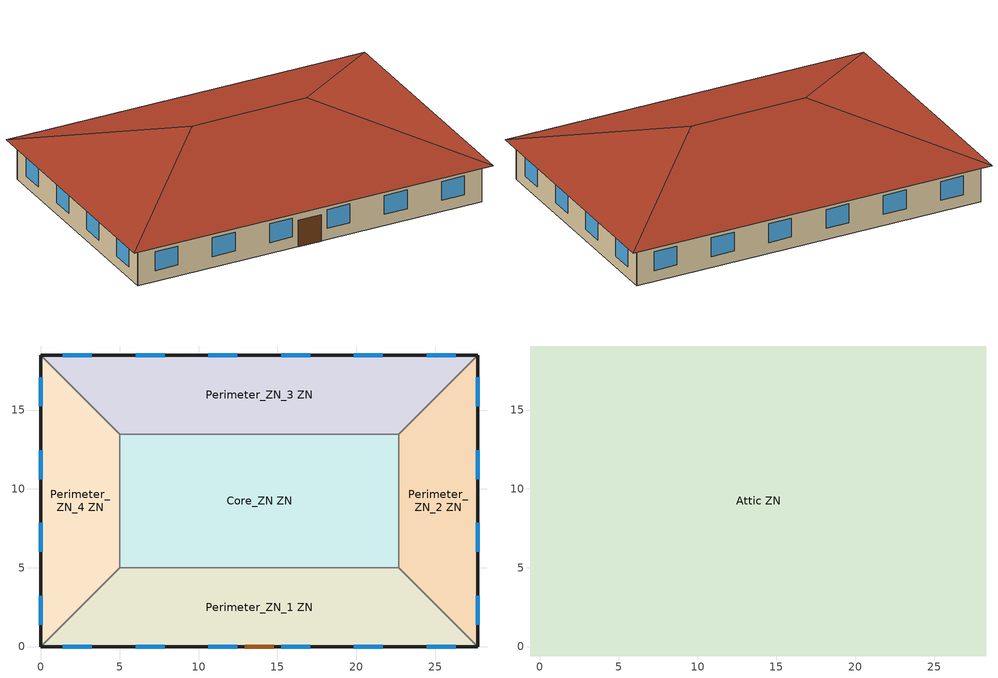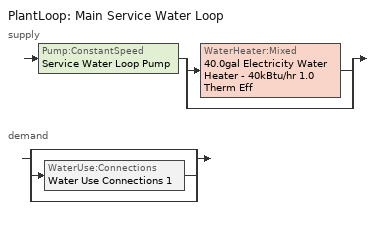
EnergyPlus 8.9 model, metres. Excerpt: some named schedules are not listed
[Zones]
Core_ZN ZN
 floor ground (Typical Insulated Carpeted 6in Slab Floor): 22.69,13.46 22.69,5 5,5 5,13.46 z0
 wall to Perimeter_ZN_2 ZN (Typical Interior Wall): 22.69,5 22.69,13.46 z0:3.05
 wall to Perimeter_ZN_3 ZN (Typical Interior Wall): 22.69,13.46 5,13.46 z0:3.05
 wall to Perimeter_ZN_1 ZN (Typical Interior Wall): 5,5 22.69,5 z0:3.05
 wall to Perimeter_ZN_4 ZN (Typical Interior Wall): 5,13.46 5,5 z0:3.05
Perimeter_ZN_1 ZN
 floor ground (Typical Insulated Carpeted 6in Slab Floor): 22.69,5 27.69,0 0,0 5,5 z0
 wall outside (Typical Insulated Exterior Mass Wall R-8.13): 0,0 27.69,0 z0:3.05
 wall to Perimeter_ZN_2 ZN (Typical Interior Wall): 27.69,0 22.69,5 z0:3.05
 wall to Perimeter_ZN_4 ZN (Typical Interior Wall): 5,5 0,0 z0:3.05
 window (U 0.57 SHGC 0.49 Dbl Blue 6mm/6mm Air): 1.39,0 3.22,0 / 6.01,0 7.84,0 / 10.62,0 12.45,0 / 15.24,0 17.07,0 / 19.85,0 21.68,0 / 24.47,0 26.3,0 z0.9:2.42
 door (Typical Insulated Metal Door R-1.43): 12.93,0 14.76,0 z0:2.13
Perimeter_ZN_2 ZN
 floor ground (Typical Insulated Carpeted 6in Slab Floor): 27.69,18.46 27.69,0 22.69,5 22.69,13.46 z0
 wall outside (Typical Insulated Exterior Mass Wall R-8.13): 27.69,0 27.69,18.46 z0:3.05
 wall to Perimeter_ZN_3 ZN (Typical Interior Wall): 27.69,18.46 22.69,13.46 z0:3.05
 window (U 0.57 SHGC 0.49 Dbl Blue 6mm/6mm Air): 27.69,1.39 27.69,3.22 / 27.69,6.01 27.69,7.84 / 27.69,10.62 27.69,12.45 / 27.69,15.24 27.69,17.07 z0.9:2.42
Perimeter_ZN_3 ZN
 floor ground (Typical Insulated Carpeted 6in Slab Floor): 27.69,18.46 22.69,13.46 5,13.46 0,18.46 z0
 wall outside (Typical Insulated Exterior Mass Wall R-8.13): 27.69,18.46 0,18.46 z0:3.05
 wall to Perimeter_ZN_4 ZN (Typical Interior Wall): 0,18.46 5,13.46 z0:3.05
 window (U 0.57 SHGC 0.49 Dbl Blue 6mm/6mm Air): 26.3,18.46 24.47,18.46 / 21.68,18.46 19.85,18.46 / 17.07,18.46 15.24,18.46 / 12.45,18.46 10.62,18.46 / 7.84,18.46 6.01,18.46 / 3.22,18.46 1.39,18.46 z0.9:2.42
Perimeter_ZN_4 ZN
 floor ground (Typical Insulated Carpeted 6in Slab Floor): 0,18.46 5,13.46 5,5 0,0 z0
 wall outside (Typical Insulated Exterior Mass Wall R-8.13): 0,18.46 0,0 z0:3.05
 window (U 0.57 SHGC 0.49 Dbl Blue 6mm/6mm Air): 0,17.07 0,15.24 / 0,12.45 0,10.62 / 0,7.84 0,6.01 / 0,3.22 0,1.39 z0.9:2.42
Attic ZN
 floor outside (Typical Insulated Exterior Mass Floor R-11.49): 28.29,19.06 28.29,-0.6 27.69,0 27.69,18.46 z3.05; 28.29,19.06 27.69,18.46 0,18.46 -0.6,19.06 z3.05; 27.69,0 28.29,-0.6 -0.6,-0.6 0,0 z3.05; -0.6,19.06 0,18.46 0,0 -0.6,-0.6 z3.05
 floor to Core_ZN ZN (Typical Interior Floor): 22.69,13.46 22.69,5 5,5 5,13.46 z3.05
 floor to Perimeter_ZN_2 ZN (Typical Interior Floor): 27.69,18.46 27.69,0 22.69,5 22.69,13.46 z3.05
 floor to Perimeter_ZN_3 ZN (Typical Interior Floor): 27.69,18.46 22.69,13.46 5,13.46 0,18.46 z3.05
 floor to Perimeter_ZN_1 ZN (Typical Interior Floor): 22.69,5 27.69,0 0,0 5,5 z3.05
 floor to Perimeter_ZN_4 ZN (Typical Interior Floor): 0,18.46 5,13.46 5,5 0,0 z3.05
 roof outside (Typical IEAD Roof R-15.87): 18.46,9.23,6.33 28.29,-0.6,3.05 28.29,19.06,3.05; 18.46,9.23,6.33 28.29,19.06,3.05 -0.6,19.06,3.05 9.23,9.23,6.33; 9.23,9.23,6.33 -0.6,-0.6,3.05 28.29,-0.6,3.05 18.46,9.23,6.33; 9.23,9.23,6.33 -0.6,19.06,3.05 -0.6,-0.6,3.05
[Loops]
PlantLoop 'Main Service Water Loop'
 supply: Pump:ConstantSpeed 'Service Water Loop Pump' > split
  | WaterHeater:Mixed '40.0gal Electricity Water Heater - 40kBtu/hr 1.0 Therm Eff'
  | bypass
 demand: split
  | bypass
  | WaterUse:Connections 'Water Use Connections 1'
  | bypass
[Building]
90.1-2004-SmallOffice-ASHRAE 169-2006-5A created: 2018-04-11 13:55:36 -0400: North Axis {deg}=0; Terrain=City; Loads Convergence Tolerance Value=0.04; Temperature Convergence Tolerance Value {deltaC}=0.2; Solar Distribution=FullInteriorAndExterior; Maximum Number of Warmup Days=25; Minimum Number of Warmup Days=6
[Site:Location]
Chicago Ohare Intl Ap: Latitude {deg}=41.98; Longitude {deg}=-87.92; Time Zone {hr}=-6; Elevation {m}=201
[Site:GroundTemperature:BuildingSurface]
19.27, 19.18, 19.29, 19.59, 19.96, 22.25, 22.94, 23.08, 23.06, 20.85, 20.16, 19.63
[Site:WaterMainsTemperature]
Calculation Method=Correlation; Annual Average Outdoor Air Temperature {C}=9.925; Maximum Difference In Monthly Average Outdoor Air Temperatures {deltaC}=28.7
[SizingPeriod:DesignDay] Day of Month=21; Dry-Bulb Temperature Range Modifier Type=DefaultMultipliers; Humidity Condition Type=Wetbulb; Barometric Pressure {Pa}=98934; Rain Indicator=No; Snow Indicator=No; Daylight Saving Time Indicator=No
Name | Month | Day Type | Maximum Dry-Bulb Temperature {C} | Daily Dry-Bulb Temperature Range {deltaC} | Wetbulb or DewPoint at Maximum Dry-Bulb {C} | Wind Speed {m/s} | Wind Direction {deg} | Solar Model Indicator | ASHRAE Clear Sky Optical Depth for Beam Irradiance (taub) | ASHRAE Clear Sky Optical Depth for Diffuse Irradiance (taud) | Sky Clearness
Chicago Ohare Intl Ap Ann Clg .4% Condns DB=>MWB | 7 | SummerDesignDay | 33.3 | 10.5 | 23.7 | 5.2 | 230 | ASHRAETau | 0.455 | 2.05
Chicago Ohare Intl Ap Ann Htg 99.6% Condns DB | 1 | WinterDesignDay | -20 | 0 | -20 | 4.9 | 270 | ASHRAEClearSky |  |  | 0
[Material] Thermal Absorptance=0.9
Name | Roughness | Thickness {m} | Conductivity {W/m-K} | Density {kg/m3} | Specific Heat {J/kg-K} | Solar Absorptance | Visible Absorptance
1/2IN Gypsum | Smooth | 0.0127 | 0.16 | 784.9 | 830 | 0.4 | 0.4
100mm Normalweight concrete floor | MediumSmooth | 0.1016 | 2.31 | 2322 | 832 | 0.7 | 0.7
1IN Stucco | Smooth | 0.0253 | 0.6918 | 1858 | 837 | 0.7 | 0.92
4 in. Normalweight Concrete Floor | MediumRough | 0.1016 | 2.31 | 2322 | 832 | 0.7 | 0.7
6 in. Normalweight Concrete Floor | MediumRough | 0.1524 | 2.31 | 2322 | 832 | 0.7 | 0.7
8IN CONCRETE HW RefBldg | Rough | 0.2032 | 1.311 | 2240 | 836.8 | 0.7 | 0.7
F08 Metal surface; Metal Roof Surface | Smooth | 0.0008 | 45.28 | 7824 | 500 | 0.7 | 0.7
G01 13mm gypsum board | Smooth | 0.0127 | 0.16 | 800 | 1090 | 0.7 | 0.5
Roof Membrane | VeryRough | 0.0095 | 0.16 | 1121.29 | 1460 | 0.77 | 0.7
Std Wood 6inch | MediumSmooth | 0.15 | 0.12 | 540 | 1210 | 0.7 | 0.7
[Material:NoMass] Thermal Absorptance=0.9; Solar Absorptance=0.7
Name | Roughness | Thermal Resistance {m2-K/W} | Visible Absorptance
CP02 CARPET PAD | VeryRough | 0.21648 | 0.8
Typical Carpet Pad | Smooth | 0.21648 | 0.8
Typical Insulation R-0.58 | Smooth | 0.101875 | 0.7
Typical Insulation R-14.76 | Smooth | 2.59864 | 0.7
Typical Insulation R-5.74 | Smooth | 1.01115 | 0.7
Typical Insulation R-8.93 | Smooth | 1.57183 | 0.7
[WindowMaterial:Gas]
AIR 6MM: Gas Type=Air; Thickness {m}=0.0063
[WindowMaterial:Glazing] Optical Data Type=SpectralAverage; Thickness {m}=0.006; Infrared Transmittance at Normal Incidence=0; Front Side Infrared Hemispherical Emissivity=0.84; Back Side Infrared Hemispherical Emissivity=0.84; Conductivity {W/m-K}=0.9; Dirt Correction Factor for Solar and Visible Transmittance=1; Solar Diffusing=No
Name | Solar Transmittance at Normal Incidence | Front Side Solar Reflectance at Normal Incidence | Back Side Solar Reflectance at Normal Incidence | Visible Transmittance at Normal Incidence | Front Side Visible Reflectance at Normal Incidence | Back Side Visible Reflectance at Normal Incidence
BLUE 6MM | 0.48 | 0.05 | 0.05 | 0.57 | 0.06 | 0.06
CLEAR 6MM | 0.775 | 0.071 | 0.071 | 0.881 | 0.08 | 0.08
[Construction]
InteriorFurnishings: Std Wood 6inch
Typical IEAD Roof R-15.87: Roof Membrane, Typical Insulation R-14.76, Metal Roof Surface
Typical Insulated Carpeted 6in Slab Floor: 6 in. Normalweight Concrete Floor, Typical Carpet Pad
Typical Insulated Exterior Mass Floor R-11.49: Typical Insulation R-8.93, 4 in. Normalweight Concrete Floor, Typical Carpet Pad
Typical Insulated Exterior Mass Wall R-8.13: 1IN Stucco, 8IN CONCRETE HW RefBldg, Typical Insulation R-5.74, 1/2IN Gypsum
Typical Insulated Metal Door R-1.43: F08 Metal surface, Typical Insulation R-0.58
Typical Interior Floor: 100mm Normalweight concrete floor, CP02 CARPET PAD
Typical Interior Wall: G01 13mm gypsum board, G01 13mm gypsum board
U 0.57 SHGC 0.49 Dbl Blue 6mm/6mm Air: BLUE 6MM, AIR 6MM, CLEAR 6MM
[Zone]
Name | Part of Total Floor Area
Attic ZN | No
Core_ZN ZN; Perimeter_ZN_1 ZN; Perimeter_ZN_2 ZN; Perimeter_ZN_3 ZN; Perimeter_ZN_4 ZN | Yes
[InternalMass] Construction=InteriorFurnishings
Name | Zone | Surface Area {m2}
Core_ZN Mass | Core_ZN ZN | 299.3148
Perimeter_ZN_1 Mass | Perimeter_ZN_1 ZN | 226.9
Perimeter_ZN_2 Mass | Perimeter_ZN_2 ZN | 134.6
Perimeter_ZN_3 Mass | Perimeter_ZN_3 ZN | 226.9
Perimeter_ZN_4 Mass | Perimeter_ZN_4 ZN | 134.6
[ZoneControl:Thermostat] Control Object Type 1=ThermostatSetpoint:DualSetpoint
Name | Zone or ZoneList | Control Type Schedule | Control Name 1
Core_ZN ZN Thermostat | Core_ZN ZN | Core_ZN ZN Thermostat Schedule | Office WholeBuilding - Sm Office Thermostat 5
Perimeter_ZN_1 ZN Thermostat | Perimeter_ZN_1 ZN | Perimeter_ZN_1 ZN Thermostat Schedule | Office WholeBuilding - Sm Office Thermostat 1
Perimeter_ZN_2 ZN Thermostat | Perimeter_ZN_2 ZN | Perimeter_ZN_2 ZN Thermostat Schedule | Office WholeBuilding - Sm Office Thermostat 2
Perimeter_ZN_3 ZN Thermostat | Perimeter_ZN_3 ZN | Perimeter_ZN_3 ZN Thermostat Schedule | Office WholeBuilding - Sm Office Thermostat 3
Perimeter_ZN_4 ZN Thermostat | Perimeter_ZN_4 ZN | Perimeter_ZN_4 ZN Thermostat Schedule | Office WholeBuilding - Sm Office Thermostat 4
[ThermostatSetpoint:DualSetpoint] Heating Setpoint Temperature Schedule=OfficeSmall HTGSETP_SCH_NO_OPTIMUM; Cooling Setpoint Temperature Schedule=OfficeSmall CLGSETP_SCH_NO_OPTIMUM
Office WholeBuilding - Sm Office Thermostat 5; Office WholeBuilding - Sm Office Thermostat 1; Office WholeBuilding - Sm Office Thermostat 2; Office WholeBuilding - Sm Office Thermostat 3; Office WholeBuilding - Sm Office Thermostat 4
[ZoneHVAC:PackagedTerminalHeatPump] Availability Schedule=Always On Discrete hvac_library; Cooling Supply Air Flow Rate {m3/s}=Autosize; Heating Supply Air Flow Rate {m3/s}=Autosize; No Load Supply Air Flow Rate {m3/s}=Autosize; Cooling Outdoor Air Flow Rate {m3/s}=Autosize; Heating Outdoor Air Flow Rate {m3/s}=Autosize; No Load Outdoor Air Flow Rate {m3/s}=Autosize; Heating Convergence Tolerance=0.001; Cooling Convergence Tolerance=0.001; Maximum Supply Air Temperature from Supplemental Heater {C}=Autosize; Maximum Outdoor Dry-Bulb Temperature for Supplemental Heater Operation {C}=21; Fan Placement=DrawThrough
Name | Supply Air Fan | Heating Coil | Cooling Coil | Supplemental Heating Coil
Zone1PTHP | Zone1PTHPFan | Zone1PTHPDXHeatCoil | Zone1PTHPDXCoolCoil | Zone1PTHPElecHtgBackupCoil
Zone2PTHP | Zone1PTHPFan 3 | Zone2PTHPDXHeatCoil | Zone2PTHPDXCoolCoil | Zone2PTHPElecHtgBackupCoil
Zone3PTHP | Zone3PTHPFan | Zone3PTHPDXHeatCoil | Zone3PTHPDXCoolCoil | Zone3PTHPElecHtgBackupCoil
Zone4PTHP | Zone4PTHPFan | Zone4PTHPDXHeatCoil | Zone4PTHPDXCoolCoil | Zone4PTHPElecHtgBackupCoil
Zone5PTHP | Zone5PTHPFan | Zone5PTHPDXHeatCoil | Zone5PTHPDXCoolCoil | Zone5PTHPElecHtgBackupCoil
[Fan:ConstantVolume] Availability Schedule=Always On Discrete hvac_library; Fan Total Efficiency=0.7; Pressure Rise {Pa}=250; Maximum Flow Rate {m3/s}=AutoSize; Motor Efficiency=0.9; Motor In Airstream Fraction=1
Zone1PTHPFan; Zone1PTHPFan 3; Zone3PTHPFan; Zone4PTHPFan; Zone5PTHPFan
[Coil:Heating:DX:SingleSpeed] Availability Schedule=Always On Discrete hvac_library; Gross Rated Heating Capacity {W}=Autosize; Gross Rated Heating COP {W/W}=5; Rated Air Flow Rate {m3/s}=Autosize; Rated Supply Fan Power Per Volume Flow Rate {W/(m3/s)}=773.3; Heating Capacity Function of Temperature Curve=OS:Curve:Biquadratic 11; Heating Capacity Function of Flow Fraction Curve=OS:Curve:Quadratic 14; Energy Input Ratio Function of Temperature Curve=OS:Curve:Biquadratic 12; Energy Input Ratio Function of Flow Fraction Curve=OS:Curve:Quadratic 15; Part Load Fraction Correlation Curve=OS:Curve:Quadratic 16; Minimum Outdoor Dry-Bulb Temperature for Compressor Operation {C}=-8; Maximum Outdoor Dry-Bulb Temperature for Defrost Operation {C}=5; Crankcase Heater Capacity {W}=0; Maximum Outdoor Dry-Bulb Temperature for Crankcase Heater Operation {C}=10; Defrost Strategy=Resistive; Defrost Control=Timed; Defrost Time Period Fraction=0.166667; Resistive Defrost Heater Capacity {W}=2000
Zone1PTHPDXHeatCoil; Zone2PTHPDXHeatCoil; Zone3PTHPDXHeatCoil; Zone4PTHPDXHeatCoil; Zone5PTHPDXHeatCoil
[Coil:Cooling:DX:SingleSpeed] Availability Schedule=Always On Discrete hvac_library; Gross Rated Total Cooling Capacity {W}=Autosize; Gross Rated Sensible Heat Ratio=Autosize; Gross Rated Cooling COP {W/W}=3; Rated Air Flow Rate {m3/s}=Autosize; Rated Evaporator Fan Power Per Volume Flow Rate {W/(m3/s)}=773.3; Total Cooling Capacity Function of Temperature Curve=OS:Curve:Biquadratic 9; Total Cooling Capacity Function of Flow Fraction Curve=OS:Curve:Quadratic 11; Energy Input Ratio Function of Temperature Curve=OS:Curve:Biquadratic 10; Energy Input Ratio Function of Flow Fraction Curve=OS:Curve:Quadratic 12; Part Load Fraction Correlation Curve=OS:Curve:Quadratic 13; Condenser Type=AirCooled; Evaporative Condenser Effectiveness=0; Evaporative Condenser Air Flow Rate {m3/s}=Autosize; Evaporative Condenser Pump Rated Power Consumption {W}=Autosize; Crankcase Heater Capacity {W}=0; Maximum Outdoor Dry-Bulb Temperature for Crankcase Heater Operation {C}=0; Basin Heater Capacity {W/K}=0; Basin Heater Setpoint Temperature {C}=10
Zone1PTHPDXCoolCoil; Zone2PTHPDXCoolCoil; Zone3PTHPDXCoolCoil; Zone4PTHPDXCoolCoil; Zone5PTHPDXCoolCoil
[Coil:Heating:Electric] Availability Schedule=Always On Discrete hvac_library; Efficiency=1; Nominal Capacity {W}=0
Zone1PTHPElecHtgBackupCoil; Zone2PTHPElecHtgBackupCoil; Zone3PTHPElecHtgBackupCoil; Zone4PTHPElecHtgBackupCoil; Zone5PTHPElecHtgBackupCoil
[ZoneHVAC:TerminalUnit:VariableRefrigerantFlow] Terminal Unit Availability Schedule=Always On Discrete hvac_library; Cooling Supply Air Flow Rate {m3/s}=Autosize; No Cooling Supply Air Flow Rate {m3/s}=Autosize; Heating Supply Air Flow Rate {m3/s}=Autosize; No Heating Supply Air Flow Rate {m3/s}=Autosize; Cooling Outdoor Air Flow Rate {m3/s}=Autosize; Heating Outdoor Air Flow Rate {m3/s}=Autosize; No Load Outdoor Air Flow Rate {m3/s}=Autosize; Supply Air Fan Operating Mode Schedule=Always On Discrete hvac_library; Supply Air Fan Placement=DrawThrough; Zone Terminal Unit On Parasitic Electric Energy Use {W}=30; Zone Terminal Unit Off Parasitic Electric Energy Use {W}=20; Rated Total Heating Capacity Sizing Ratio {W/W}=1
Name | Supply Air Fan Object | Outside Air Mixer Object | Cooling Coil Object | Heating Coil Object
VRF Zone Terminal | VRF Zone Terminal Fan | VRF Zone Terminal OA Mixer | VRF Zone Terminal Cooling Coil | VRF Zone Terminal Heating Coil
VRF Zone Terminal 1 | VRF Zone Terminal Fan 1 | VRF Zone Terminal 1 OA Mixer | VRF Zone Terminal Cooling Coil 1 | VRF Zone Terminal Heating Coil 1
VRF Zone Terminal 2 | VRF Zone Terminal Fan 2 | VRF Zone Terminal 2 OA Mixer | VRF Zone Terminal Cooling Coil 2 | VRF Zone Terminal Heating Coil 2
VRF Zone Terminal 3 | VRF Zone Terminal Fan 3 | VRF Zone Terminal 3 OA Mixer | VRF Zone Terminal Cooling Coil 3 | VRF Zone Terminal Heating Coil 3
VRF Zone Terminal 4 | VRF Zone Terminal Fan 4 | VRF Zone Terminal 4 OA Mixer | VRF Zone Terminal Cooling Coil 4 | VRF Zone Terminal Heating Coil 4
[Coil:Cooling:DX:VariableRefrigerantFlow] Availability Schedule=Always On Discrete hvac_library; Gross Rated Total Cooling Capacity {W}=Autosize; Gross Rated Sensible Heat Ratio=Autosize; Rated Air Flow Rate {m3/s}=Autosize; Cooling Capacity Ratio Modifier Function of Temperature Curve=VRFTUCoolCapFT; Cooling Capacity Modifier Curve Function of Flow Fraction=VRFACCoolCapFFF
VRF Zone Terminal Cooling Coil; VRF Zone Terminal Cooling Coil 1; VRF Zone Terminal Cooling Coil 2; VRF Zone Terminal Cooling Coil 3; VRF Zone Terminal Cooling Coil 4
[Coil:Heating:DX:VariableRefrigerantFlow] Availability Schedule=Always On Discrete hvac_library; Gross Rated Heating Capacity {W}=Autosize; Rated Air Flow Rate {m3/s}=Autosize; Heating Capacity Ratio Modifier Function of Temperature Curve=Coil Heating DX Variable Refrigerant Flow 1 VRFTUHeatCAPFT; Heating Capacity Modifier Function of Flow Fraction Curve=Coil Heating DX Variable Refrigerant Flow 1 VRFACCoolCapFFF
VRF Zone Terminal Heating Coil; VRF Zone Terminal Heating Coil 1; VRF Zone Terminal Heating Coil 2; VRF Zone Terminal Heating Coil 3; VRF Zone Terminal Heating Coil 4
[Fan:OnOff] Availability Schedule=Always On Discrete hvac_library; Fan Total Efficiency=0.6; Pressure Rise {Pa}=300; Maximum Flow Rate {m3/s}=Autosize; Motor Efficiency=0.8; Motor In Airstream Fraction=1; Fan Power Ratio Function of Speed Ratio Curve=Fan On Off Power Curve 19; Fan Efficiency Ratio Function of Speed Ratio Curve=Fan On Off Efficiency Curve 6
VRF Zone Terminal Fan; VRF Zone Terminal Fan 1; VRF Zone Terminal Fan 2; VRF Zone Terminal Fan 3; VRF Zone Terminal Fan 4
[Zone equipment]
Core_ZN ZN: Zone1PTHP, VRF Zone Terminal
Perimeter_ZN_1 ZN: Zone2PTHP, VRF Zone Terminal 1
Perimeter_ZN_2 ZN: Zone3PTHP, VRF Zone Terminal 2
Perimeter_ZN_3 ZN: Zone4PTHP, VRF Zone Terminal 3
Perimeter_ZN_4 ZN: Zone5PTHP, VRF Zone Terminal 4
[Sizing:Zone] Zone Cooling Design Supply Air Temperature Input Method=SupplyAirTemperature; Zone Cooling Design Supply Air Temperature {C}=12.8; Zone Cooling Design Supply Air Temperature Difference {deltaC}=11.11; Zone Heating Design Supply Air Temperature Input Method=SupplyAirTemperature; Zone Heating Design Supply Air Temperature {C}=40; Zone Heating Design Supply Air Temperature Difference {deltaC}=11.11; Zone Cooling Design Supply Air Humidity Ratio {kgWater/kgDryAir}=0.0085; Zone Heating Design Supply Air Humidity Ratio {kgWater/kgDryAir}=0.008; Design Specification Outdoor Air Object=Office WholeBuilding - Sm Office Ventilation; Cooling Design Air Flow Method=DesignDay; Cooling Design Air Flow Rate {m3/s}=0; Cooling Minimum Air Flow per Zone Floor Area {m3/s-m2}=0.000762; Cooling Minimum Air Flow {m3/s}=0; Cooling Minimum Air Flow Fraction=0; Heating Design Air Flow Method=DesignDay; Heating Design Air Flow Rate {m3/s}=0; Heating Maximum Air Flow per Zone Floor Area {m3/s-m2}=0.002032; Heating Maximum Air Flow {m3/s}=0.141576; Heating Maximum Air Flow Fraction=0.3; Account for Dedicated Outdoor Air System=No
Name | Design Specification Zone Air Distribution Object
Core_ZN ZN | Core_ZN ZN Design Spec Zone Air Dist
Perimeter_ZN_1 ZN | Perimeter_ZN_1 ZN Design Spec Zone Air Dist
Perimeter_ZN_2 ZN | Perimeter_ZN_2 ZN Design Spec Zone Air Dist
Perimeter_ZN_3 ZN | Perimeter_ZN_3 ZN Design Spec Zone Air Dist
Perimeter_ZN_4 ZN | Perimeter_ZN_4 ZN Design Spec Zone Air Dist
[DesignSpecification:ZoneAirDistribution] Zone Air Distribution Effectiveness in Cooling Mode=1; Zone Air Distribution Effectiveness in Heating Mode=1
Core_ZN ZN Design Spec Zone Air Dist; Perimeter_ZN_1 ZN Design Spec Zone Air Dist; Perimeter_ZN_2 ZN Design Spec Zone Air Dist; Perimeter_ZN_3 ZN Design Spec Zone Air Dist; Perimeter_ZN_4 ZN Design Spec Zone Air Dist
[DesignSpecification:OutdoorAir]
Office WholeBuilding - Sm Office Ventilation: Outdoor Air Method=Sum; Outdoor Air Flow per Person {m3/s-person}=0; Outdoor Air Flow per Zone Floor Area {m3/s-m2}=0.000508; Outdoor Air Flow per Zone {m3/s}=0; Outdoor Air Flow Air Changes per Hour {1/hr}=0
[ZoneInfiltration:DesignFlowRate] Schedule=OfficeSmall INFIL_QUARTER_ON_SCH; Design Flow Rate Calculation Method=Flow/ExteriorArea; Flow per Exterior Surface Area {m3/s-m2}=0.00102523; Constant Term Coefficient=0; Temperature Term Coefficient=0; Velocity Term Coefficient=0.224; Velocity Squared Term Coefficient=0
Name | Zone or ZoneList
Perimeter_ZN_1 Infiltration | Perimeter_ZN_1 ZN
Perimeter_ZN_2 Infiltration | Perimeter_ZN_2 ZN
Perimeter_ZN_3 Infiltration | Perimeter_ZN_3 ZN
Perimeter_ZN_4 Infiltration | Perimeter_ZN_4 ZN
[AirConditioner:VariableRefrigerantFlow]
Heat Pump=VRF System; Availability Schedule=Always On Discrete hvac_library; Gross Rated Total Cooling Capacity {W}=Autosize; Gross Rated Cooling COP {W/W}=3.3; Minimum Outdoor Temperature in Cooling Mode {C}=-5; Maximum Outdoor Temperature in Cooling Mode {C}=43; Cooling Capacity Ratio Modifier Function of Low Temperature Curve=VRF System VRFCoolCapFT 1; Cooling Capacity Ratio Boundary Curve=VRF System VRFCoolCapFTBoundary 1; Cooling Capacity Ratio Modifier Function of High Temperature Curve=VRF System VRFCoolCapFTHi 1; Cooling Energy Input Ratio Modifier Function of Low Temperature Curve=VRF System VRFCoolEIRFT 1; Cooling Energy Input Ratio Boundary Curve=VRF System VRFCoolEIRFTBoundary 1; Cooling Energy Input Ratio Modifier Function of High Temperature Curve=VRF System VRFCoolEIRFTHi 1; Cooling Energy Input Ratio Modifier Function of Low Part-Load Ratio Curve=VRF System CoolingEIRLowPLR 1; Cooling Energy Input Ratio Modifier Function of High Part-Load Ratio Curve=VRF System CoolingEIRHiPLR 1; Cooling Combination Ratio Correction Factor Curve=VRF System CoolingCombRatio 1; Cooling Part-Load Fraction Correlation Curve=VRF System VRFCPLFFPLR 1; Gross Rated Heating Capacity {W}=Autosize; Rated Heating Capacity Sizing Ratio {W/W}=1; Gross Rated Heating COP {W/W}=3.5; Minimum Outdoor Temperature in Heating Mode {C}=-20; Maximum Outdoor Temperature in Heating Mode {C}=30; Heating Capacity Ratio Modifier Function of Low Temperature Curve=VRF System VRFHeatCapFT 1; Heating Capacity Ratio Boundary Curve=VRF System VRFHeatCapFTBoundary 1; Heating Capacity Ratio Modifier Function of High Temperature Curve=VRF System VRFHeatCapFTHi 1; Heating Energy Input Ratio Modifier Function of Low Temperature Curve=VRF System VRFHeatEIRFT 1; Heating Energy Input Ratio Boundary Curve=VRF System VRFHeatEIRFTBoundary 1; Heating Energy Input Ratio Modifier Function of High Temperature Curve=VRF System VRFHeatEIRFTHi 1; Heating Performance Curve Outdoor Temperature Type=WetBulbTemperature; Heating Energy Input Ratio Modifier Function of Low Part-Load Ratio Curve=VRF System HeatingEIRLowPLR 1; Heating Energy Input Ratio Modifier Function of High Part-Load Ratio Curve=VRF System HeatingEIRHiPLR 1; Heating Combination Ratio Correction Factor Curve=VRF System HeatingCombRatio 1; Heating Part-Load Fraction Correlation Curve=VRF System VRFCPLFFPLR 2; Minimum Heat Pump Part-Load Ratio=0.25; Master Thermostat Priority Control Type=LoadPriority; Zone Terminal Unit List=VRF System Terminal List; Heat Pump Waste Heat Recovery=No; Equivalent Piping Length used for Piping Correction Factor in Cooling Mode {m}=30; Vertical Height used for Piping Correction Factor {m}=10; Piping Correction Factor for Length in Cooling Mode Curve=VRF System CoolingLengthCorrectionFactor 1; Piping Correction Factor for Height in Cooling Mode Coefficient {1/m}=-0.000386; Equivalent Piping Length used for Piping Correction Factor in Heating Mode {m}=30; Piping Correction Factor for Length in Heating Mode Curve=VRF System HeatingLengthCorrectionFactor 1; Piping Correction Factor for Height in Heating Mode Coefficient {1/m}=0; Crankcase Heater Power per Compressor {W}=15; Number of Compressors=3; Ratio of Compressor Size to Total Compressor Capacity {W/W}=0.33; Maximum Outdoor Dry-Bulb Temperature for Crankcase Heater {C}=7; Defrost Strategy=Resistive; Defrost Control=Timed; Defrost Time Period Fraction=0.058333; Resistive Defrost Heater Capacity {W}=1e-007; Maximum Outdoor Dry-bulb Temperature for Defrost Operation {C}=7; Condenser Type=AirCooled; Water Condenser Volume Flow Rate {m3/s}=Autosize; Evaporative Condenser Effectiveness=0.9; Evaporative Condenser Air Flow Rate {m3/s}=Autosize; Evaporative Condenser Pump Rated Power Consumption {W}=Autosize; Basin Heater Capacity {W/K}=0; Basin Heater Setpoint Temperature {C}=2; Fuel Type=Electricity; Minimum Outdoor Temperature in Heat Recovery Mode {C}=0; Maximum Outdoor Temperature in Heat Recovery Mode {C}=20; Heat Recovery Cooling Capacity Modifier Curve=VRF System Heat Recovery Cooling Cap Modifier 1; Initial Heat Recovery Cooling Capacity Fraction {W/W}=0.5; Heat Recovery Cooling Capacity Time Constant {hr}=0.083; Heat Recovery Cooling Energy Modifier Curve=VRF System Heat Recovery Cooling Energy Modifier 1; Initial Heat Recovery Cooling Energy Fraction {W/W}=1; Heat Recovery Cooling Energy Time Constant {hr}=0; Heat Recovery Heating Capacity Modifier Curve=VRF System Heat Recovery Heating Cap Modifier 1; Initial Heat Recovery Heating Capacity Fraction {W/W}=0.5; Heat Recovery Heating Capacity Time Constant {hr}=0.083; Heat Recovery Heating Energy Modifier Curve=VRF System Heat Recovery Heating Energy Modifier 1; Initial Heat Recovery Heating Energy Fraction {W/W}=0.5; Heat Recovery Heating Energy Time Constant {hr}=0
[ZoneTerminalUnitList]
VRF System Terminal List: Zone Terminal Unit Name 1=VRF Zone Terminal; Zone Terminal Unit Name 2=VRF Zone Terminal 1; Zone Terminal Unit Name 3=VRF Zone Terminal 2; Zone Terminal Unit Name 4=VRF Zone Terminal 3; Zone Terminal Unit Name 5=VRF Zone Terminal 4
[PlantLoop]
Main Service Water Loop: Fluid Type=Water; Plant Equipment Operation Scheme=Main Service Water Loop Operation Schemes; Maximum Loop Temperature {C}=60; Minimum Loop Temperature {C}=10; Maximum Loop Flow Rate {m3/s}=Autosize; Minimum Loop Flow Rate {m3/s}=0; Plant Loop Volume {m3}=Autocalculate; Load Distribution Scheme=Optimal; Plant Loop Demand Calculation Scheme=SingleSetpoint
[Sizing:Plant]
Main Service Water Loop: Loop Type=Heating; Design Loop Exit Temperature {C}=60; Loop Design Temperature Difference {deltaC}=5; Sizing Option=NonCoincident; Zone Timesteps in Averaging Window=1; Coincident Sizing Factor Mode=None
[Pump:ConstantSpeed]
Service Water Loop Pump: Design Flow Rate {m3/s}=Autosize; Design Pump Head {Pa}=0.001; Design Power Consumption {W}=Autosize; Motor Efficiency=0.825; Fraction of Motor Inefficiencies to Fluid Stream=0; Pump Control Type=Intermittent; Design Power Sizing Method=PowerPerFlowPerPressure; Design Electric Power per Unit Flow Rate {W/(m3/s)}=348701.1; Design Shaft Power per Unit Flow Rate per Unit Head=1.28205
[WaterHeater:Mixed]
40.0gal Electricity Water Heater - 40kBtu/hr 1.0 Therm Eff: Tank Volume {m3}=0.151416; Setpoint Temperature Schedule=Service Water Loop Temp - 140F; Deadband Temperature Difference {deltaC}=2; Maximum Temperature Limit {C}=82.2222; Heater Control Type=Cycle; Heater Maximum Capacity {W}=11722.8; Heater Ignition Minimum Flow Rate {m3/s}=0; Heater Ignition Delay {s}=0; Heater Fuel Type=Electricity; Heater Thermal Efficiency=1; Off Cycle Parasitic Fuel Consumption Rate {W}=570.999; Off Cycle Parasitic Fuel Type=Electricity; Off Cycle Parasitic Heat Fraction to Tank=0.8; On Cycle Parasitic Fuel Consumption Rate {W}=570.999; On Cycle Parasitic Fuel Type=Electricity; On Cycle Parasitic Heat Fraction to Tank=0; Ambient Temperature Indicator=Schedule; Ambient Temperature Schedule=Water Heater Ambient Temp Schedule - 70F; Off Cycle Loss Coefficient to Ambient Temperature {W/K}=1.87331; Off Cycle Loss Fraction to Zone=1; On Cycle Loss Coefficient to Ambient Temperature {W/K}=1.87331; On Cycle Loss Fraction to Zone=1; Use Side Effectiveness=1; Source Side Effectiveness=1; Use Side Design Flow Rate {m3/s}=Autosize; Source Side Design Flow Rate {m3/s}=Autosize; Indirect Water Heating Recovery Time {hr}=1.5; Source Side Flow Control Mode=IndirectHeatPrimarySetpoint
[SetpointManager:Scheduled]
Service hot water setpoint manager: Control Variable=Temperature; Schedule=Service Water Loop Temp - 140F
[WaterUse:Connections]
Water Use Connections 1: Water Use Equipment Name 1=Main Service Water Use 0.06gal/min
[WaterUse:Equipment]
Main Service Water Use 0.06gal/min: Peak Flow Rate {m3/s}=4.03777e-06; Flow Rate Fraction Schedule=OfficeSmall BLDG_SWH_SCH; Target Temperature Schedule=Mixed Water At Faucet Temp - 120F; Sensible Fraction Schedule=Fraction Sensible - 0.2; Latent Fraction Schedule=Fraction Latent - 0.05
[PlantEquipmentOperationSchemes]
Main Service Water Loop Operation Schemes: Control Scheme Object Type 1=PlantEquipmentOperation:HeatingLoad; Control Scheme Name 1=Main Service Water Loop Heating Operation Scheme; Control Scheme Schedule Name 1=Always On Discrete
[PlantEquipmentOperation:HeatingLoad]
Main Service Water Loop Heating Operation Scheme: Load Range Lower Limit 1 {W}=0; Load Range Upper Limit 1 {W}=1000000000; Range Equipment List Name 1=Main Service Water Loop Heating Equipment List
[PlantEquipmentList]
Main Service Water Loop Heating Equipment List: WaterHeater:Mixed, 40.0gal Electricity Water Heater - 40kBtu/hr 1.0 Therm Eff
[Exterior:Lights]
NonDimming Exterior Lights Def: Schedule=OfficeSmall Exterior_Lgt_ALWAYS_ON; Design Level {W}=1634; Control Option=AstronomicalClock
[EnergyManagementSystem:GlobalVariable]
CurveInput2_1
CurveInput2_2
CurveInput2_3
CurveInput2_4
CurveInput2_5
vrf_status_cooling_1
vrf_status_heating_1
vrf_status_off_1
[EnergyManagementSystem:Sensor]
Name | Output:Variable or Output:Meter Index Key | Output:Variable or Output:Meter
ActualCurve1; ActualCurve2; ActualCurve3; ActualCurve4; ActualCurve5 | OS:Curve:Biquadratic 9 | Performance Curve Output Value
CoilInletDBT1 | Zone1PTHP Mixed Air Node | System Node Temperature
CoilInletDBT2 | Zone4PTHP Mixed Air Node | System Node Temperature
CoilInletDBT3 | Zone2PTHP Mixed Air Node | System Node Temperature
CoilInletDBT4 | Zone5PTHP Mixed Air Node | System Node Temperature
CoilInletDBT5 | Zone3PTHP Mixed Air Node | System Node Temperature
CoilInletW1 | Zone1PTHP Mixed Air Node | System Node Humidity Ratio
CoilInletW2 | Zone4PTHP Mixed Air Node | System Node Humidity Ratio
CoilInletW3 | Zone2PTHP Mixed Air Node | System Node Humidity Ratio
CoilInletW4 | Zone5PTHP Mixed Air Node | System Node Humidity Ratio
CoilInletW5 | Zone3PTHP Mixed Air Node | System Node Humidity Ratio
CoilInletWBT1 | Zone1PTHP Mixed Air Node | System Node Wetbulb Temperature
CoilInletWBT2 | Zone4PTHP Mixed Air Node | System Node Wetbulb Temperature
CoilInletWBT3 | Zone2PTHP Mixed Air Node | System Node Wetbulb Temperature
CoilInletWBT4 | Zone5PTHP Mixed Air Node | System Node Wetbulb Temperature
CoilInletWBT5 | Zone3PTHP Mixed Air Node | System Node Wetbulb Temperature
OAT1 | Zone1PTHP OA Node | System Node Temperature
OAT2 | Zone4PTHP OA Node | System Node Temperature
OAT3 | Zone2PTHP OA Node | System Node Temperature
OAT4 | Zone5PTHP OA Node | System Node Temperature
OAT5 | Zone3PTHP OA Node | System Node Temperature
Pressure1 | Zone1PTHP OA Node | System Node Pressure
Pressure2 | Zone4PTHP OA Node | System Node Pressure
Pressure3 | Zone2PTHP OA Node | System Node Pressure
Pressure4 | Zone5PTHP OA Node | System Node Pressure
Pressure5 | Zone3PTHP OA Node | System Node Pressure
[EnergyManagementSystem:Actuator]
Name | Actuated Component Unique | Actuated Component Type | Actuated Component Control Type
CurveOverwrite1; CurveOverwrite2; CurveOverwrite3; CurveOverwrite4; CurveOverwrite5 | OS:Curve:Biquadratic 9 | Curve | Curve Result
VRF_Actuator_OnOff1 | VRF System | Variable Refrigerant Flow Heat Pump | Operating Mode
VRF_Zone_Terminal_1_VRF1 | VRF Zone Terminal 1 | Variable Refrigerant Flow Terminal Unit | Part Load Ratio
VRF_Zone_Terminal_2_VRF1 | VRF Zone Terminal 2 | Variable Refrigerant Flow Terminal Unit | Part Load Ratio
VRF_Zone_Terminal_3_VRF1 | VRF Zone Terminal 3 | Variable Refrigerant Flow Terminal Unit | Part Load Ratio
VRF_Zone_Terminal_4_VRF1 | VRF Zone Terminal 4 | Variable Refrigerant Flow Terminal Unit | Part Load Ratio
VRF_Zone_Terminal_VRF1 | VRF Zone Terminal | Variable Refrigerant Flow Terminal Unit | Part Load Ratio
[EnergyManagementSystem:Program]
CurveOverwriteMGR: SET TTmp_1 = CoilInletDBT1; SET WTmp_1 = CoilInletW1; SET PTmp_1 = Pressure1; SET MyWB_1 = @TwbFnTdbWPb TTmp_1 WTmp_1 PTmp_1; SET IVOnea_1 = MyWB_1; SET IVTwo_1 = OAT1; SET IVThree_1 = IVOnea_1*IVTwo_1; SET C1_1 = 0.42415; SET C2_1 = 0.04426; SET C3_1 = -0.00042; SET C4_1 = 0.00333; SET C5_1 = -8.0e-05; SET C6_1 = -0.00021; SET C1_a1 = 0.942567793; SET C2_a1 = -0.009543347; SET C3_a1 = 0.00068377; SET C4_a1 = -0.011042676; SET C5_a1 = 5.249e-06; SET C6_a1 = -9.72e-06; SET LeftCurveInput_1=C1_1+(C2_1*IVOnea_1)+(C3_1*IVOnea_1*IVonea_1); SET RightCurveInput_1=(C4_1*IVTwo_1)+(C5_1*IVTwo_1*IVTwo_1)+(C6_1*IVThree_1); SET CurveInput_1 = LeftCurveInput_1 + RightCurveInput_1; SET #CurveInput2_1=CurveInput_1; IF OAT1>31; SET LeftCurveInput_1=C1_a1+(C2_a1*IVOnea_1)+(C3_a1*IVOnea_1*IVonea_1); SET RightCurveInput_1=(C4_a1*IVTwo_1)+(C5_a1*IVTwo_1*IVTwo_1)+(C6_a1*IVThree_1); SET CurveInput_1=LeftCurveInput_1 + RightCurveInput_1; ENDIF; SET CurveOverwrite1 = CurveInput_1; SET TTmp_2 = CoilInletDBT2; SET WTmp_2 = CoilInletW2; SET PTmp_2 = Pressure2; SET MyWB_2 = @TwbFnTdbWPb TTmp_2 WTmp_2 PTmp_2; SET IVOnea_2 = MyWB_2; SET IVTwo_2 = OAT2; SET IVThree_2 = IVOnea_2*IVTwo_2; SET C1_2 = 0.42415; SET C2_2 = 0.04426; SET C3_2 = -0.00042; SET C4_2 = 0.00333; SET C5_2 = -8.0e-05; SET C6_2 = -0.00021; SET C1_a2 = 0.942567793; SET C2_a2 = -0.009543347; SET C3_a2 = 0.00068377; SET C4_a2 = -0.011042676; SET C5_a2 = 5.249e-06; SET C6_a2 = -9.72e-06; SET LeftCurveInput_2=C1_2+(C2_2*IVOnea_2)+(C3_2*IVOnea_2*IVonea_2); SET RightCurveInput_2=(C4_2*IVTwo_2)+(C5_2*IVTwo_2*IVTwo_2)+(C6_2*IVThree_2); SET CurveInput_2 = LeftCurveInput_2 + RightCurveInput_2; SET #CurveInput2_2=CurveInput_2; IF OAT2>31; SET LeftCurveInput_2=C1_a2+(C2_a2*IVOnea_2)+(C3_a2*IVOnea_2*IVonea_2); SET RightCurveInput_2=(C4_a2*IVTwo_2)+(C5_a2*IVTwo_2*IVTwo_2)+(C6_a2*IVThree_2); SET CurveInput_2=LeftCurveInput_2 + RightCurveInput_2; ENDIF; SET CurveOverwrite2 = CurveInput_2; SET TTmp_3 = CoilInletDBT3; SET WTmp_3 = CoilInletW3; SET PTmp_3 = Pressure3; SET MyWB_3 = @TwbFnTdbWPb TTmp_3 WTmp_3 PTmp_3; SET IVOnea_3 = MyWB_3; SET IVTwo_3 = OAT3; SET IVThree_3 = IVOnea_3*IVTwo_3; SET C1_3 = 0.42415; SET C2_3 = 0.04426; SET C3_3 = -0.00042; SET C4_3 = 0.00333; SET C5_3 = -8.0e-05; SET C6_3 = -0.00021; SET C1_a3 = 0.942567793; SET C2_a3 = -0.009543347; SET C3_a3 = 0.00068377; SET C4_a3 = -0.011042676; SET C5_a3 = 5.249e-06; SET C6_a3 = -9.72e-06; SET LeftCurveInput_3=C1_3+(C2_3*IVOnea_3)+(C3_3*IVOnea_3*IVonea_3); SET RightCurveInput_3=(C4_3*IVTwo_3)+(C5_3*IVTwo_3*IVTwo_3)+(C6_3*IVThree_3); SET CurveInput_3 = LeftCurveInput_3 + RightCurveInput_3; SET #CurveInput2_3=CurveInput_3; IF OAT3>31; SET LeftCurveInput_3=C1_a3+(C2_a3*IVOnea_3)+(C3_a3*IVOnea_3*IVonea_3); SET RightCurveInput_3=(C4_a3*IVTwo_3)+(C5_a3*IVTwo_3*IVTwo_3)+(C6_a3*IVThree_3); SET CurveInput_3=LeftCurveInput_3 + RightCurveInput_3; ENDIF; SET CurveOverwrite3 = CurveInput_3; SET TTmp_4 = CoilInletDBT4; SET WTmp_4 = CoilInletW4; SET PTmp_4 = Pressure4; SET MyWB_4 = @TwbFnTdbWPb TTmp_4 WTmp_4 PTmp_4; SET IVOnea_4 = MyWB_4; SET IVTwo_4 = OAT4; SET IVThree_4 = IVOnea_4*IVTwo_4; SET C1_4 = 0.42415; SET C2_4 = 0.04426; SET C3_4 = -0.00042; SET C4_4 = 0.00333; SET C5_4 = -8.0e-05; SET C6_4 = -0.00021; SET C1_a4 = 0.942567793; SET C2_a4 = -0.009543347; SET C3_a4 = 0.00068377; SET C4_a4 = -0.011042676; SET C5_a4 = 5.249e-06; SET C6_a4 = -9.72e-06; SET LeftCurveInput_4=C1_4+(C2_4*IVOnea_4)+(C3_4*IVOnea_4*IVonea_4); SET RightCurveInput_4=(C4_4*IVTwo_4)+(C5_4*IVTwo_4*IVTwo_4)+(C6_4*IVThree_4); SET CurveInput_4 = LeftCurveInput_4 + RightCurveInput_4; SET #CurveInput2_4=CurveInput_4; IF OAT4>31; SET LeftCurveInput_4=C1_a4+(C2_a4*IVOnea_4)+(C3_a4*IVOnea_4*IVonea_4); SET RightCurveInput_4=(C4_a4*IVTwo_4)+(C5_a4*IVTwo_4*IVTwo_4)+(C6_a4*IVThree_4); SET CurveInput_4=LeftCurveInput_4 + RightCurveInput_4; ENDIF; SET CurveOverwrite4 = CurveInput_4; SET TTmp_5 = CoilInletDBT5; SET WTmp_5 = CoilInletW5; SET PTmp_5 = Pressure5; SET MyWB_5 = @TwbFnTdbWPb TTmp_5 WTmp_5 PTmp_5; SET IVOnea_5 = MyWB_5; SET IVTwo_5 = OAT5; SET IVThree_5 = IVOnea_5*IVTwo_5; SET C1_5 = 0.42415; SET C2_5 = 0.04426; SET C3_5 = -0.00042; SET C4_5 = 0.00333; SET C5_5 = -8.0e-05; SET C6_5 = -0.00021; SET C1_a5 = 0.942567793; SET C2_a5 = -0.009543347; SET C3_a5 = 0.00068377; SET C4_a5 = -0.011042676; SET C5_a5 = 5.249e-06; SET C6_a5 = -9.72e-06; SET LeftCurveInput_5=C1_5+(C2_5*IVOnea_5)+(C3_5*IVOnea_5*IVonea_5); SET RightCurveInput_5=(C4_5*IVTwo_5)+(C5_5*IVTwo_5*IVTwo_5)+(C6_5*IVThree_5); SET CurveInput_5 = LeftCurveInput_5 + RightCurveInput_5; SET #CurveInput2_5=CurveInput_5; IF OAT5>31; SET LeftCurveInput_5=C1_a5+(C2_a5*IVOnea_5)+(C3_a5*IVOnea_5*IVonea_5); SET RightCurveInput_5=(C4_a5*IVTwo_5)+(C5_a5*IVTwo_5*IVTwo_5)+(C6_a5*IVThree_5); SET CurveInput_5=LeftCurveInput_5 + RightCurveInput_5; ENDIF; SET CurveOverwrite5 = CurveInput_5
InitializeVRFControlModes: SET vrf_status_off_1 = 0.0; SET vrf_status_cooling_1 = 1.0; SET vrf_status_heating_1 = 2.0
VRFControl: SET VRF_Actuator_OnOff1 = vrf_status_heating_1; SET VRF_Zone_Terminal_VRF1 = 0.5; SET VRF_Actuator_OnOff1 = vrf_status_heating_1; SET VRF_Zone_Terminal_1_VRF1 = 0.5; SET VRF_Actuator_OnOff1 = vrf_status_heating_1; SET VRF_Zone_Terminal_2_VRF1 = 0.5; SET VRF_Actuator_OnOff1 = vrf_status_heating_1; SET VRF_Zone_Terminal_3_VRF1 = 0.5; SET VRF_Actuator_OnOff1 = vrf_status_heating_1; SET VRF_Zone_Terminal_4_VRF1 = 0.5
[EnergyManagementSystem:ProgramCallingManager]
EMSBasedCurveManager: AfterPredictorBeforeHVACManagers; CurveOverwriteMGR
Init VRF Control Mode Constants: BeginNewEnvironment; InitializeVRFControlModes
VRF OnOff Management: InsideHVACSystemIterationLoop; VRFControl
[EnergyManagementSystem:OutputVariable] Type of Data in Variable=Averaged
Name | EMS Variable | Update Frequency
Erl VRF Control Status1 | VRF_Actuator_OnOff1 | SystemTimeStep
ERLCurveValue1 | ActualCurve1 | ZoneTimeStep
ERLCurveValue2 | ActualCurve2 | ZoneTimeStep
ERLCurveValue3 | ActualCurve3 | ZoneTimeStep
ERLCurveValue4 | ActualCurve4 | ZoneTimeStep
ERLCurveValue5 | ActualCurve5 | ZoneTimeStep
NewCurveValue1 | CurveOverwrite1 | ZoneTimeStep
NewCurveValue2 | CurveOverwrite2 | ZoneTimeStep
NewCurveValue3 | CurveOverwrite3 | ZoneTimeStep
NewCurveValue4 | CurveOverwrite4 | ZoneTimeStep
NewCurveValue5 | CurveOverwrite5 | ZoneTimeStep
OldCurveValue1 | CurveInput2_1 | ZoneTimeStep
OldCurveValue2 | CurveInput2_2 | ZoneTimeStep
OldCurveValue3 | CurveInput2_3 | ZoneTimeStep
OldCurveValue4 | CurveInput2_4 | ZoneTimeStep
OldCurveValue5 | CurveInput2_5 | ZoneTimeStep
[Schedule:Compact]
Core_ZN ZN Thermostat Schedule; Perimeter_ZN_1 ZN Thermostat Schedule; Perimeter_ZN_2 ZN Thermostat Schedule; Perimeter_ZN_3 ZN Thermostat Schedule; Perimeter_ZN_4 ZN Thermostat Schedule: Through: 12/31, For: AllDays, Until: 24:00, 4
[Schedule:Week:Daily]
Fraction Latent - 0.05 Week Rule - Jan1-Dec31: Schedule Day 26, Schedule Day 26, Schedule Day 26, Schedule Day 26, Schedule Day 26, Schedule Day 26, Schedule Day 26, Schedule Day 26, Schedule Day 26, Schedule Day 26, Schedule Day 26, Schedule Day 26
Fraction Sensible - 0.2 Week Rule - Jan1-Dec31: Schedule Day 25, Schedule Day 25, Schedule Day 25, Schedule Day 25, Schedule Day 25, Schedule Day 25, Schedule Day 25, Schedule Day 25, Schedule Day 25, Schedule Day 25, Schedule Day 25, Schedule Day 25
Mixed Water At Faucet Temp - 120F Week Rule - Jan1-Dec31: Schedule Day 27, Schedule Day 27, Schedule Day 27, Schedule Day 27, Schedule Day 27, Schedule Day 27, Schedule Day 27, Schedule Day 27, Schedule Day 27, Schedule Day 27, Schedule Day 27, Schedule Day 27
OfficeSmall BLDG_SWH_SCH Week Rule - Jan1-Dec31: OfficeSmall BLDG_SWH_SCH Default, OfficeSmall BLDG_SWH_SCH WntrDsn|SmrDsn|Wkdy Day, OfficeSmall BLDG_SWH_SCH WntrDsn|SmrDsn|Wkdy Day, OfficeSmall BLDG_SWH_SCH WntrDsn|SmrDsn|Wkdy Day, OfficeSmall BLDG_SWH_SCH WntrDsn|SmrDsn|Wkdy Day, OfficeSmall BLDG_SWH_SCH WntrDsn|SmrDsn|Wkdy Day, OfficeSmall BLDG_SWH_SCH Default, OfficeSmall BLDG_SWH_SCH Default, OfficeSmall BLDG_SWH_SCH Summer Design Day, OfficeSmall BLDG_SWH_SCH Winter Design Day, OfficeSmall BLDG_SWH_SCH Default, OfficeSmall BLDG_SWH_SCH Default
OfficeSmall Exterior_Lgt_ALWAYS_ON Week Rule - Jan1-Dec31: OfficeSmall Exterior_Lgt_ALWAYS_ON Default, OfficeSmall Exterior_Lgt_ALWAYS_ON Default, OfficeSmall Exterior_Lgt_ALWAYS_ON Default, OfficeSmall Exterior_Lgt_ALWAYS_ON Default, OfficeSmall Exterior_Lgt_ALWAYS_ON Default, OfficeSmall Exterior_Lgt_ALWAYS_ON Default, OfficeSmall Exterior_Lgt_ALWAYS_ON Default, OfficeSmall Exterior_Lgt_ALWAYS_ON Default, OfficeSmall Exterior_Lgt_ALWAYS_ON Summer Design Day, OfficeSmall Exterior_Lgt_ALWAYS_ON Winter Design Day, OfficeSmall Exterior_Lgt_ALWAYS_ON Default, OfficeSmall Exterior_Lgt_ALWAYS_ON Default
OfficeSmall INFIL_QUARTER_ON_SCH Week Rule - Jan1-Dec31: OfficeSmall INFIL_QUARTER_ON_SCH Default, OfficeSmall INFIL_QUARTER_ON_SCH SmrDsn|Wkdy Day, OfficeSmall INFIL_QUARTER_ON_SCH SmrDsn|Wkdy Day, OfficeSmall INFIL_QUARTER_ON_SCH SmrDsn|Wkdy Day, OfficeSmall INFIL_QUARTER_ON_SCH SmrDsn|Wkdy Day, OfficeSmall INFIL_QUARTER_ON_SCH SmrDsn|Wkdy Day, OfficeSmall INFIL_QUARTER_ON_SCH WntrDsn|Sat Day, OfficeSmall INFIL_QUARTER_ON_SCH Default, OfficeSmall INFIL_QUARTER_ON_SCH Summer Design Day, OfficeSmall INFIL_QUARTER_ON_SCH Winter Design Day, OfficeSmall INFIL_QUARTER_ON_SCH Default, OfficeSmall INFIL_QUARTER_ON_SCH Default
Service Water Loop Temp - 140F Week Rule - Jan1-Dec31: Service Water Loop Temp - 140F Default, Service Water Loop Temp - 140F Default, Service Water Loop Temp - 140F Default, Service Water Loop Temp - 140F Default, Service Water Loop Temp - 140F Default, Service Water Loop Temp - 140F Default, Service Water Loop Temp - 140F Default, Service Water Loop Temp - 140F Default, Service Water Loop Temp - 140F Default, Service Water Loop Temp - 140F Default, Service Water Loop Temp - 140F Default, Service Water Loop Temp - 140F Default
Water Heater Ambient Temp Schedule - 70F Week Rule - Jan1-Dec31: Water Heater Ambient Temp Schedule - 70F Default, Water Heater Ambient Temp Schedule - 70F Default, Water Heater Ambient Temp Schedule - 70F Default, Water Heater Ambient Temp Schedule - 70F Default, Water Heater Ambient Temp Schedule - 70F Default, Water Heater Ambient Temp Schedule - 70F Default, Water Heater Ambient Temp Schedule - 70F Default, Water Heater Ambient Temp Schedule - 70F Default, Water Heater Ambient Temp Schedule - 70F Default, Water Heater Ambient Temp Schedule - 70F Default, Water Heater Ambient Temp Schedule - 70F Default, Water Heater Ambient Temp Schedule - 70F Default
[Schedule:Year]
OfficeSmall HTGSETP_SCH_NO_OPTIMUM: OfficeSmall HTGSETP_SCH_NO_OPTIMUM Week Rule - Jan1-Dec31, 1, 1, 12, 31
OfficeSmall CLGSETP_SCH_NO_OPTIMUM: OfficeSmall CLGSETP_SCH_NO_OPTIMUM Week Rule - Jan1-Dec31, 1, 1, 12, 31
Fraction Latent - 0.05: Fraction Latent - 0.05 Week Rule - Jan1-Dec31, 1, 1, 12, 31
Fraction Sensible - 0.2: Fraction Sensible - 0.2 Week Rule - Jan1-Dec31, 1, 1, 12, 31
Mixed Water At Faucet Temp - 120F: Mixed Water At Faucet Temp - 120F Week Rule - Jan1-Dec31, 1, 1, 12, 31
OfficeSmall BLDG_SWH_SCH: OfficeSmall BLDG_SWH_SCH Week Rule - Jan1-Dec31, 1, 1, 12, 31
OfficeSmall Exterior_Lgt_ALWAYS_ON: OfficeSmall Exterior_Lgt_ALWAYS_ON Week Rule - Jan1-Dec31, 1, 1, 12, 31
OfficeSmall INFIL_QUARTER_ON_SCH: OfficeSmall INFIL_QUARTER_ON_SCH Week Rule - Jan1-Dec31, 1, 1, 12, 31
Service Water Loop Temp - 140F: Service Water Loop Temp - 140F Week Rule - Jan1-Dec31, 1, 1, 12, 31
Water Heater Ambient Temp Schedule - 70F: Water Heater Ambient Temp Schedule - 70F Week Rule - Jan1-Dec31, 1, 1, 12, 31
[Schedule:Constant] Hourly Value=1
Always On Discrete hvac_library; Always On Discrete
[Curve:Biquadratic]
Name | Coefficient1 Constant | Coefficient2 x | Coefficient3 x**2 | Coefficient4 y | Coefficient5 y**2 | Coefficient6 x*y | Minimum Value of x {BasedOnField A2} | Maximum Value of x {BasedOnField A2} | Minimum Value of y {BasedOnField A3} | Maximum Value of y {BasedOnField A3} | Minimum Curve Output {BasedOnField A4} | Maximum Curve Output {BasedOnField A4} | Input Unit Type for X | Input Unit Type for Y | Output Unit Type
OS:Curve:Biquadratic 11 | 0.758746 | 0 | 0 | 0.027626 | 0.000148716 | 0 | 0 | 1 | 0 | 1
OS:Curve:Biquadratic 12 | 1.19248 | -0.0300438 | 0.00103745 | 0 | 0 | 0 | -20 | 20 | 0 | 1
OS:Curve:Biquadratic 9 | 0.42415 | 0.04426 | -0.00042 | 0.00333 | -8e-005 | -0.00021 | 17 | 22 | 13 | 46
OS:Curve:Biquadratic 10 | 1.23649 | -0.02431 | 0.00057 | -0.01434 | 0.00063 | -0.00038 | 17 | 22 | 13 | 46
VRFTUCoolCapFT | 0.0585884 | 0.0587397 | -0.000210275 | 0.010937 | -0.000121955 | -0.000524662 | 15 | 23.89 | 20 | 43.33 | 0.8083 | 1.2583 | Temperature | Temperature | Dimensionless
Coil Heating DX Variable Refrigerant Flow 1 VRFTUHeatCAPFT | 0.375444 | 0.0668191 | -0.00194171 | 0.0442618 | -0.000400958 | -0.00148198 | 21.11 | 27.22 | -15 | 18.33 | 0.6074 | 1 | Temperature | Temperature | Dimensionless
VRF System VRFCoolCapFT 1 | 0.576883 | 0.017448 | 0.000583269 | -1.76324e-06 | -7.474e-09 | -1.30413e-07 | 15 | 24 | -5 | 23 |  |  | Temperature | Temperature | Dimensionless
VRF System VRFCoolCapFTHi 1 | 0.686736 | 0.0207631 | 0.0005447 | -0.0016218 | -4.259e-07 | -0.0003392 | 15 | 24 | 16 | 43 |  |  | Temperature | Temperature | Dimensionless
VRF System VRFCoolEIRFT 1 | 0.989011 | -0.0234797 | 0.000199711 | 0.00596834 | -1.0289e-07 | -0.00015686 | 15 | 24 | -5 | 23 |  |  | Temperature | Temperature | Dimensionless
VRF System VRFCoolEIRFTHi 1 | -1.43951 | 0.161985 | -0.00349118 | 0.0269443 | 0.000134616 | -0.000671494 | 15 | 23.9 | 16.8 | 43.3 |  |  | Temperature | Temperature | Dimensionless
VRF System VRFHeatCapFT 1 | 1.01209 | -0.00124676 | -0.000127185 | 0.0267564 | -4.986e-07 | -0.000263524 | 21.1 | 27.2 | -20 | 3.33 |  |  | Temperature | Temperature | Dimensionless
VRF System VRFHeatCapFTHi 1 | 2.58599 | -0.0953227 | 0.000955329 | 0 | 0 | 0 | 21.1 | 27.2 | -9.44 | 15 |  |  | Temperature | Temperature | Dimensionless
VRF System VRFHeatEIRFT 1 | 0.722429 | 0.00345666 | 0.000650703 | -0.00264354 | 0.00124648 | -0.000100916 | 21.1 | 27.2 | -20 | 3.33 |  |  | Temperature | Temperature | Dimensionless
VRF System VRFHeatEIRFTHi 1 | 1.38857 | -0.0229771 | 0.000537274 | -0.0273937 | 0.000403043 | -5.9786e-05 | 21.1 | 27.2 | 0 | 1 |  |  | Temperature | Temperature | Dimensionless
VRF System CoolingLengthCorrectionFactor 1 | 2.03882 | -0.00242606 | 3.5512e-06 | -1.68581 | 0.668703 | -4.5706e-05 | 7.62 | 182.88 | 0.8 | 1.5 |  |  | Temperature | Temperature | Dimensionless
VRF System HeatingLengthCorrectionFactor 1 | 1 | 0 | 0 | 0 | 0 | 0 | 0 | 1 | 0 | 1 |  |  | Dimensionless | Dimensionless | Dimensionless
VRF System Heat Recovery Cooling Cap Modifier 1; VRF System Heat Recovery Heating Cap Modifier 1 | 0.9 | 0 | 0 | 0 | 0 | 0 | 0 | 1 | 0 | 1 |  |  | Dimensionless | Dimensionless | Dimensionless
VRF System Heat Recovery Cooling Energy Modifier 1; VRF System Heat Recovery Heating Energy Modifier 1 | 1.1 | 0 | 0 | 0 | 0 | 0 | 0 | 1 | 0 | 1 |  |  | Dimensionless | Dimensionless | Dimensionless
[Curve:Quadratic]
Name | Coefficient1 Constant | Coefficient2 x | Coefficient3 x**2 | Minimum Value of x {BasedOnField A2} | Maximum Value of x {BasedOnField A2}
OS:Curve:Quadratic 14 | 0.84 | 0.16 | 0 | 0.5 | 1.5
OS:Curve:Quadratic 15 | 1.3824 | -0.4336 | 0.0512 | 0 | 1
OS:Curve:Quadratic 16 | 0.85 | 0.15 | 0 | 0 | 1
OS:Curve:Quadratic 11 | 0.77136 | 0.34053 | -0.11088 | 0.75918 | 1.13877
OS:Curve:Quadratic 12 | 1.2055 | -0.32953 | 0.12308 | 0.75918 | 1.13877
OS:Curve:Quadratic 13 | 0.771 | 0.229 | 0 | 0 | 1
VRFACCoolCapFFF; Coil Heating DX Variable Refrigerant Flow 1 VRFACCoolCapFFF | 0.8 | 0.2 | 0 | 0.5 | 1.5
[Curve:Exponent]
Fan On Off Power Curve 19: Coefficient1 Constant=1; Coefficient2 Constant=0; Coefficient3 Constant=0; Minimum Value of x {BasedOnField A2}=0; Maximum Value of x {BasedOnField A2}=1
[Curve:Cubic]
Name | Coefficient1 Constant | Coefficient2 x | Coefficient3 x**2 | Coefficient4 x**3 | Minimum Value of x {BasedOnField A2} | Maximum Value of x {BasedOnField A2} | Input Unit Type for X | Output Unit Type
Fan On Off Efficiency Curve 6 | 1 | 0 | 0 | 0 | 0 | 1
VRF System VRFCoolCapFTBoundary 1 | 25.73 | -0.0315004 | -0.014166 | 0 | 11 | 30 | Temperature | Temperature
VRF System VRFCoolEIRFTBoundary 1 | 25.7347 | -0.0315004 | -0.014166 | 0 | 15 | 24 | Temperature | Temperature
VRF System CoolingEIRLowPLR 1 | 0.454123 | -0.172969 | 1.08287 | -0.361848 | 0.5 | 1 | Temperature | Temperature
VRF System CoolingEIRHiPLR 1; VRF System HeatingEIRHiPLR 1 | 1 | 0 | 0 | 0 | 1 | 1.5 | Dimensionless | Dimensionless
VRF System CoolingCombRatio 1 | 0.576593 | 0.634941 | -0.307609 | 0.0960753 | 1 | 1.5 | Dimensionless | Dimensionless
VRF System VRFCPLFFPLR 1; VRF System VRFCPLFFPLR 2 | 0.85 | 0.15 | 0 | 0 | 1 | 1 | Dimensionless | Dimensionless
VRF System VRFHeatCapFTBoundary 1; VRF System VRFHeatEIRFTBoundary 1 | 58.577 | -3.0255 | 0.0193 | 0 | 15 | 23.9 | Temperature | Temperature
VRF System HeatingEIRLowPLR 1 | 0.392474 | 0.0760164 | 0.698324 | -0.168841 | 0.5 | 1 | Dimensionless | Dimensionless
VRF System HeatingCombRatio 1 | 0.76672 | 0.26173 | -0.015911 | -0.0125388 | 1 | 1.5 | Dimensionless | Dimensionless
